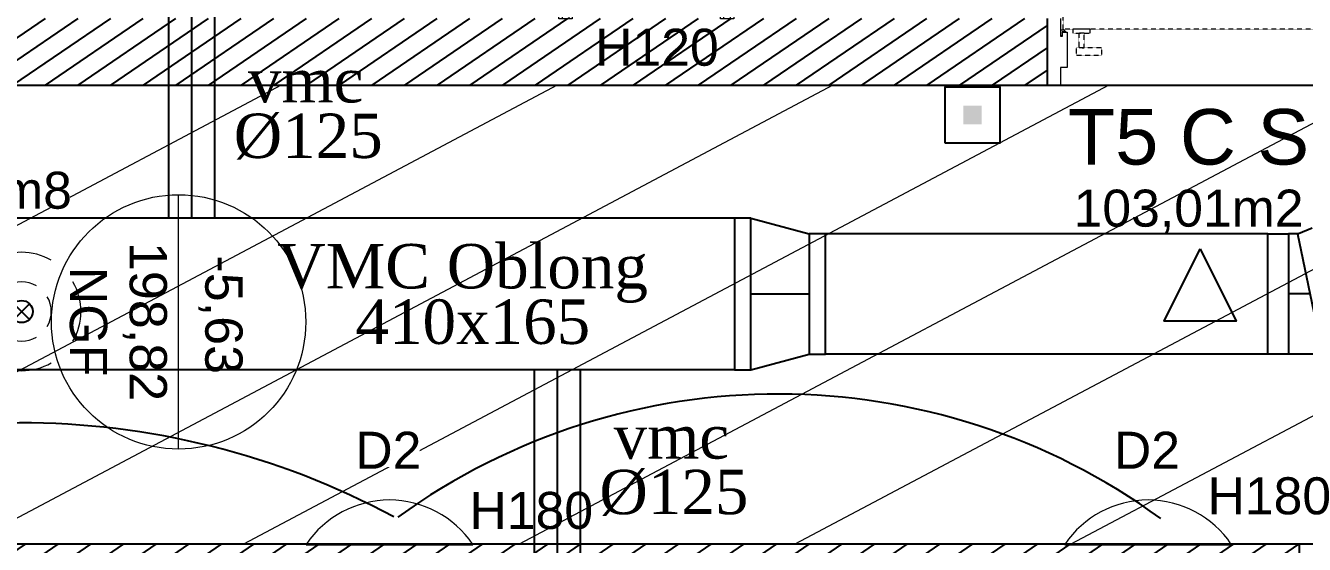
# Model space of a CAD drawing. Header units: millimetres. Extents: x 522027 to 600964, y -380282 to -298602.
# Drawn here: x 582096 to 585552, y -344050 to -342648 of the extents above; entities that cross this region are included whole.
import ezdxf

# ---------------------------------------------------------------- set-up
doc = ezdxf.new("R2010")
doc.units = ezdxf.units.MM
doc.linetypes.add('Style de ligne -16', pattern=[0.192476, 0.123031, -0.069444])
doc.layers.add('3-BAT C-Niveau -2', color=7, linetype='Continuous')
for name, color, linetype, lineweight in [('faux plafond', 9, 'Continuous', 15), ('prlm-ELEC-CFO', 1, 'Continuous', 25), ('prlm-VMC', 82, 'Continuous', 25)]:
    doc.layers.add(name, color=color, linetype=linetype, lineweight=lineweight)
doc.styles.add('Arial', font='arial.ttf')
doc.styles.add('Geneva', font='arial.ttf')
doc.styles.add('prlm-vmc', font='pala.ttf', dxfattribs={"height": 14})
doc.styles.get("Standard").update_dxf_attribs({"font": 'arial.ttf'})
pattern_1 = [(34.276399, (505201.977, 142745.115), (-23.42441, 44.173488), [])]

# ---------------------------------------------------------------- blocks, each defined once
blk = doc.blocks.new('Groupe-40-1')
at = {"color": 7, "linetype": 'Continuous', "lineweight": 9}
for p, q in [((16793.42, -46216.47), (16744.29, -46225.77)), ((16790.54, -46223.9), (16789.95, -46220.8)), ((16792.26, -46223.58), (16791.59, -46220.06)), ((16747.69, -46232.02), (16747.03, -46228.57)), ((16749.41, -46231.69), (16748.73, -46228.11))]:
    blk.add_line(p, q, dxfattribs=at)
at = {"color": 7, "linetype": 'Continuous', "lineweight": 9, "flags": 128}
for points in [[(16793.65, -46217.67), (16744.52, -46226.98), (16744.06, -46224.56), (16793.19, -46215.26)], [(16793.21, -46219.26), (16791.64, -46218), (16789.15, -46218.5), (16788.22, -46220.26), (16789.79, -46221.52), (16792.28, -46221.02)], [(16745.29, -46228.34), (16746.85, -46229.61), (16749.34, -46229.11), (16750.27, -46227.35), (16748.71, -46226.08), (16746.22, -46226.58)], [(16750.27, -46231.53), (16746.68, -46232.21), (16746.07, -46228.97), (16749.65, -46228.3)]]:
    blk.add_lwpolyline(points, close=True, dxfattribs=at)
at = {"color": 7, "linetype": 'Continuous', "lineweight": 13, "flags": 128}
blk.add_lwpolyline([(16793.12, -46223.42), (16789.61, -46224.08), (16789.01, -46220.89), (16792.52, -46220.23)], close=True, dxfattribs=at)
at = {"color": 7, "insert": (16764.08, -46209.33), "char_height": 7.993, "width": 24.9991, "attachment_point": 2, "rotation": 10.6809, "line_spacing_factor": 1.060906, "style": 'Geneva'}
blk.add_mtext('ss', dxfattribs=at)
blk = doc.blocks.new('Groupe-97-1')
at = {"color": 7, "linetype": 'Continuous', "lineweight": 5}
blk.add_line((16667.38, -46365.58), (16654.59, -46298.05), dxfattribs=at)
blk.add_circle((16660.98, -46331.81), 34.37, dxfattribs=at)
at = {"color": 7, "insert": (16657.86, -46332.3), "char_height": 10.069, "width": 91.6838, "attachment_point": 2, "rotation": 280.7236, "line_spacing_factor": 0.962448, "style": 'Arial'}
blk.add_mtext('198,82\\PNGF', dxfattribs=at)
at = {"color": 7, "insert": (16674.61, -46310.95), "char_height": 10.069, "attachment_point": 1, "rotation": 280.7236, "line_spacing_factor": 0.962448, "style": 'Arial'}
blk.add_mtext('-5,63', dxfattribs=at)
blk = doc.blocks.new('xi.lumd2')
at = {"layer": 'prlm-ELEC-CFO', "color": 0}
blk.add_line((0, 22.49), (0, -22.49), dxfattribs=at)
at = {"layer": 'prlm-ELEC-CFO', "color": 0, "linetype": 'ByBlock', "lineweight": 13}
blk.add_arc((-15.08, 0), 27.08, 303.8441, 56.1559, dxfattribs=at)
blk = doc.blocks.new('xi.BSO')
at = {"layer": 'prlm-ELEC-CFO', "lineweight": 5}
blk.add_hatch(color=0, dxfattribs=at).paths.add_polyline_path([(-2.5, -2.5), (2.5, -2.5), (2.5, 2.5), (-2.5, 2.5)])
at = {"layer": 'prlm-ELEC-CFO', "color": 0, "flags": 128}
blk.add_lwpolyline([(-7.5, -7.5), (7.5, -7.5), (7.5, 7.5), (-7.5, 7.5)], close=True, dxfattribs=at)
blk = doc.blocks.new('xi.dm8')
at = {"layer": 'prlm-ELEC-CFO', "color": 0}
for points in [[(-2.12, 2.12), (2.12, -2.12)], [(2.12, 2.12), (-2.12, -2.12)]]:
    blk.add_lwpolyline(points, dxfattribs=at)
blk.add_circle((0, 0), 3, dxfattribs=at)
at = {"layer": 'prlm-ELEC-CFO', "color": 0, "lineweight": 13}
for radius, start, end in [(16, 60, 120), (16, 150, 210), (8, 60, 120), (16, 330, 30), (8, 150, 210), (8, 330, 30), (8, 240, 300), (16, 240, 300)]:
    blk.add_arc((0, 0), radius, start, end, dxfattribs=at)

msp = doc.modelspace()

# ---------------------------------------------------------------- hatches: boundary and pattern name
at = {"layer": '3-BAT C-Niveau -2'}
h = msp.add_hatch(dxfattribs=at)
h.set_pattern_fill('MURS MACONNERIE-2', color=256, scale=10, angle=-10.7236, style=0, pattern_type=2)
h.set_pattern_definition(pattern_1)
h.paths.add_polyline_path([(577428.1, -342629.2), (577428.1, -342809.2), (584857, -342809.2), (584857, -342629.2)])
h = msp.add_hatch(dxfattribs=at)
h.set_pattern_fill('MURS MACONNERIE-2', color=256, scale=10, angle=-10.7236, style=0, pattern_type=2)
h.set_pattern_definition(pattern_1)
h.paths.add_polyline_path([(585537.4, -344229.1), (585537.4, -344049.1), (576519.9, -344049.2), (576519.9, -344229.2)])

# ---------------------------------------------------------------- linework, layer by layer
at = {"color": 7, "linetype": 'Continuous', "lineweight": 13}
for p, q in [((584857, -342808.7), (584857, -342628.7)), ((584892.6, -342628.7), (584892.6, -342676.8)), ((584892.6, -342676.8), (584897.6, -342676.8)), ((584897.6, -342676.8), (584897.6, -342665.7)), ((584897.6, -342665.7), (584910.6, -342665.7)), ((584910.6, -342665.7), (584910.6, -342760.7)), ((584910.6, -342760.7), (584892.6, -342760.7)), ((584892.6, -342760.7), (584892.6, -342808.7)), ((584892.6, -342808.7), (584857, -342808.7))]:
    msp.add_line(p, q, dxfattribs=at)
at = {"color": 8, "linetype": 'Style de ligne -16', "lineweight": 18, "true_color": 0x808080}
for p, q in [((584899.3, -342657.8), (584899.3, -342622.8)), ((585820, -342657.8), (584899.3, -342657.8)), ((584972.8, -342657.8), (584925.8, -342657.8)), ((584925.8, -342657.8), (584925.8, -342668.6)), ((584925.8, -342668.6), (584972.8, -342668.6)), ((584956.8, -342668.6), (584941.8, -342668.6)), ((584941.8, -342668.6), (584941.8, -342707.8)), ((584956.8, -342707.8), (584956.8, -342668.6)), ((584972.8, -342668.6), (584972.8, -342657.8)), ((585004.3, -342707.8), (584934.3, -342707.8)), ((584934.3, -342707.8), (584934.3, -342727.8)), ((584941.8, -342707.8), (584956.8, -342707.8)), ((585004.3, -342727.8), (585004.3, -342707.8)), ((584934.3, -342727.8), (585004.3, -342727.8))]:
    msp.add_line(p, q, dxfattribs=at)
at = {"color": 7, "linetype": 'Continuous', "lineweight": 18}
for p, q in [((584893.4, -342660.8), (584894.8, -342659.4)), ((584893.4, -342675.8), (584893.4, -342660.8)), ((584896.6, -342675.8), (584893.4, -342675.8)), ((584894.8, -342659.4), (584901.6, -342659.4)), ((584905.8, -342664.8), (584896.6, -342664.8)), ((584896.6, -342664.8), (584896.6, -342675.8)), ((584901.6, -342659.4), (584905.8, -342663.6)), ((584905.8, -342663.6), (584905.8, -342664.8))]:
    msp.add_line(p, q, dxfattribs=at)
at = {"layer": '3-BAT C-Niveau -2'}
for p, q in [((584857, -342809.2), (584857, -342629.2)), ((577428.1, -342809.2), (584857, -342809.2)), ((577428.1, -342809.2), (584857, -342809.2)), ((585537.4, -344049.1), (576519.9, -344049.2)), ((585537.4, -344049.1), (576519.9, -344049.2)), ((585537.4, -344049.1), (585537.4, -344229.1))]:
    msp.add_line(p, q, dxfattribs=at)
at = {"layer": '3-BAT C-Niveau -2', "ltscale": 50.8, "flags": 128}
msp.add_lwpolyline([(565391.5, -342809.3), (587324.3, -342809.2), (587324.3, -344049.2), (564423.5, -344049.3)], dxfattribs=at)
at = {"layer": '3-BAT C-Niveau -2', "flags": 128}
msp.add_lwpolyline([(585270.2, -343251.3), (585367.5, -343446.4), (585172.5, -343446.2)], close=True, dxfattribs=at)
at = {"layer": 'faux plafond'}
for p, q in [((582786.8, -342809.2), (580448.3, -344049.3)), ((583532.1, -342809.2), (581193.6, -344049.2)), ((584277.4, -342809.2), (581938.9, -344049.2)), ((585022.7, -342809.2), (582684.2, -344049.2)), ((585768, -342809.2), (583429.5, -344049.2)), ((586513.3, -342809.2), (584174.8, -344049.2)), ((587258.6, -342809.2), (584920.1, -344049.2))]:
    msp.add_line(p, q, dxfattribs=at)
at = {"layer": 'prlm-VMC'}
for p, q in [((582481.6, -340463.3), (582481.6, -343168)), ((582544.1, -340463.3), (582544.1, -343168)), ((582606.6, -340463.3), (582606.6, -343168)), ((584011.1, -343167.9), (568821.6, -343167.9)), ((584011.1, -343167.9), (584011.1, -343576.4)), ((584011.1, -343167.9), (584011.1, -343577.9)), ((584055.3, -343167.9), (584011.1, -343167.9)), ((584055.3, -343167.9), (584213.1, -343210.4)), ((584055.3, -343577.9), (584055.3, -343167.9)), ((585572.9, -343194.9), (585535.4, -343210.4)), ((584213.1, -343210.4), (584213.1, -343535.4)), ((584257.2, -343210.4), (584213.1, -343210.4)), ((585452.7, -343210.4), (584257.2, -343210.4)), ((584257.2, -343535.4), (584257.2, -343210.4)), ((585452.7, -343535.4), (585452.7, -343210.4)), ((585452.7, -343210.4), (585508.2, -343210.4)), ((585535.4, -343210.4), (585508.2, -343210.4)), ((585508.2, -343210.4), (585508.2, -343535.4)), ((585532.7, -343210.4), (585600.1, -343535.4)), ((584055.3, -343372.9), (584213.1, -343372.9)), ((585567.8, -343372.9), (585508.2, -343372.9)), ((584055.3, -343577.9), (584213.1, -343535.4)), ((584213.1, -343535.4), (584257.2, -343535.4)), ((585452.7, -343535.4), (584257.2, -343535.4)), ((585508.2, -343535.4), (585452.7, -343535.4)), ((585600.1, -343535.4), (585508.2, -343535.4)), ((584011.1, -343577.9), (568821.6, -343577.9)), ((583469.7, -343577.9), (583469.7, -344406.4)), ((583532.2, -343577.9), (583532.2, -344406.4)), ((583594.7, -343577.9), (583594.7, -344406.4)), ((584011.1, -343577.9), (584055.3, -343577.9))]:
    msp.add_line(p, q, dxfattribs=at)

# ---------------------------------------------------------------- block references
at = {"xscale": 10, "yscale": 10, "zscale": 10, "rotation": 349.2763985886067}
msp.add_blockref('Groupe-40-1', (505019.3, 142779.7), dxfattribs=at)
at = {"layer": '3-BAT C-Niveau -2', "xscale": 10, "yscale": 10, "zscale": 10, "rotation": 349.2763985886067}
msp.add_blockref('Groupe-97-1', (505019.3, 142779.7), dxfattribs=at)
at = {"layer": 'prlm-ELEC-CFO', "xscale": 10, "yscale": 10, "zscale": 10}
msp.add_blockref('xi.BSO', (584654.7, -342889.6), dxfattribs=at)
for name, p, rotation in [('xi.dm8', (582085.1, -343420.5), 89.9999999999995), ('xi.lumd2', (583079.1, -344049.6), 89.99999999994786), ('xi.lumd2', (585129.1, -344049.6), 89.99999999994786)]:
    msp.add_blockref(name, p, dxfattribs=dict(at, rotation=rotation))

# ---------------------------------------------------------------- texts
at = {"layer": '3-BAT C-Niveau -2', "style": 'Arial'}
for s, height, p in [('T5 C S202', 150, (584912.3, -343023.4)), ('103,01m2', 100, (584927.8, -343191.1))]:
    msp.add_text(s, height=height, rotation=360, dxfattribs=at).set_placement(p)
at = {"layer": 'prlm-ELEC-CFO', "lineweight": 25}
msp.add_text('H120', height=100, dxfattribs=at).set_placement((583635, -342756.4))
at = {"layer": 'prlm-ELEC-CFO', "style": 'Arial'}
for p in [(585289.8, -343968.3), (583295.4, -344007.8)]:
    msp.add_text('H180', height=100, dxfattribs=at).set_placement(p)
at = {"layer": 'prlm-VMC', "style": 'prlm-vmc'}
for s, p in [('vmc', (582696.6, -342855.5)), ('Ø125', (582658.3, -343005.5)), ('VMC Oblong', (582775.6, -343357.9)), ('410x165', (582987.2, -343507.9)), ('vmc', (583684.7, -343817.9)), ('Ø125', (583646.4, -343967.9))]:
    msp.add_text(s, height=120, dxfattribs=at).set_placement(p)

# ---------------------------------------------------------------- next in the draw order: texts
at = {"layer": 'prlm-ELEC-CFO', "char_height": 100, "attachment_point": 2, "line_spacing_factor": 0.8, "style": 'Arial', "bg_fill": 3, "box_fill_scale": 0.95, "bg_fill_color": 256, "bg_fill_transparency": 0}
for s, insert in [('dm8', (582085.1, -343042.7)), ('D2', (583076.1, -343745.2)), ('D2', (585126.1, -343745.2))]:
    msp.add_mtext(s, dxfattribs=dict(at, insert=insert))

# ---------------------------------------------------------------- next in the draw order: linework, layer by layer
at = {"layer": 'prlm-ELEC-CFO', "lineweight": 25}
for centre, radius, start, end in [((584129.8, -345399.8), 1756.3, 53.9373, 125.8159), ((582083.9, -345842.6), 2121.3, 61.6665, 118.5852)]:
    msp.add_arc(centre, radius, start, end, dxfattribs=at)

doc.saveas('drawing.dxf')
